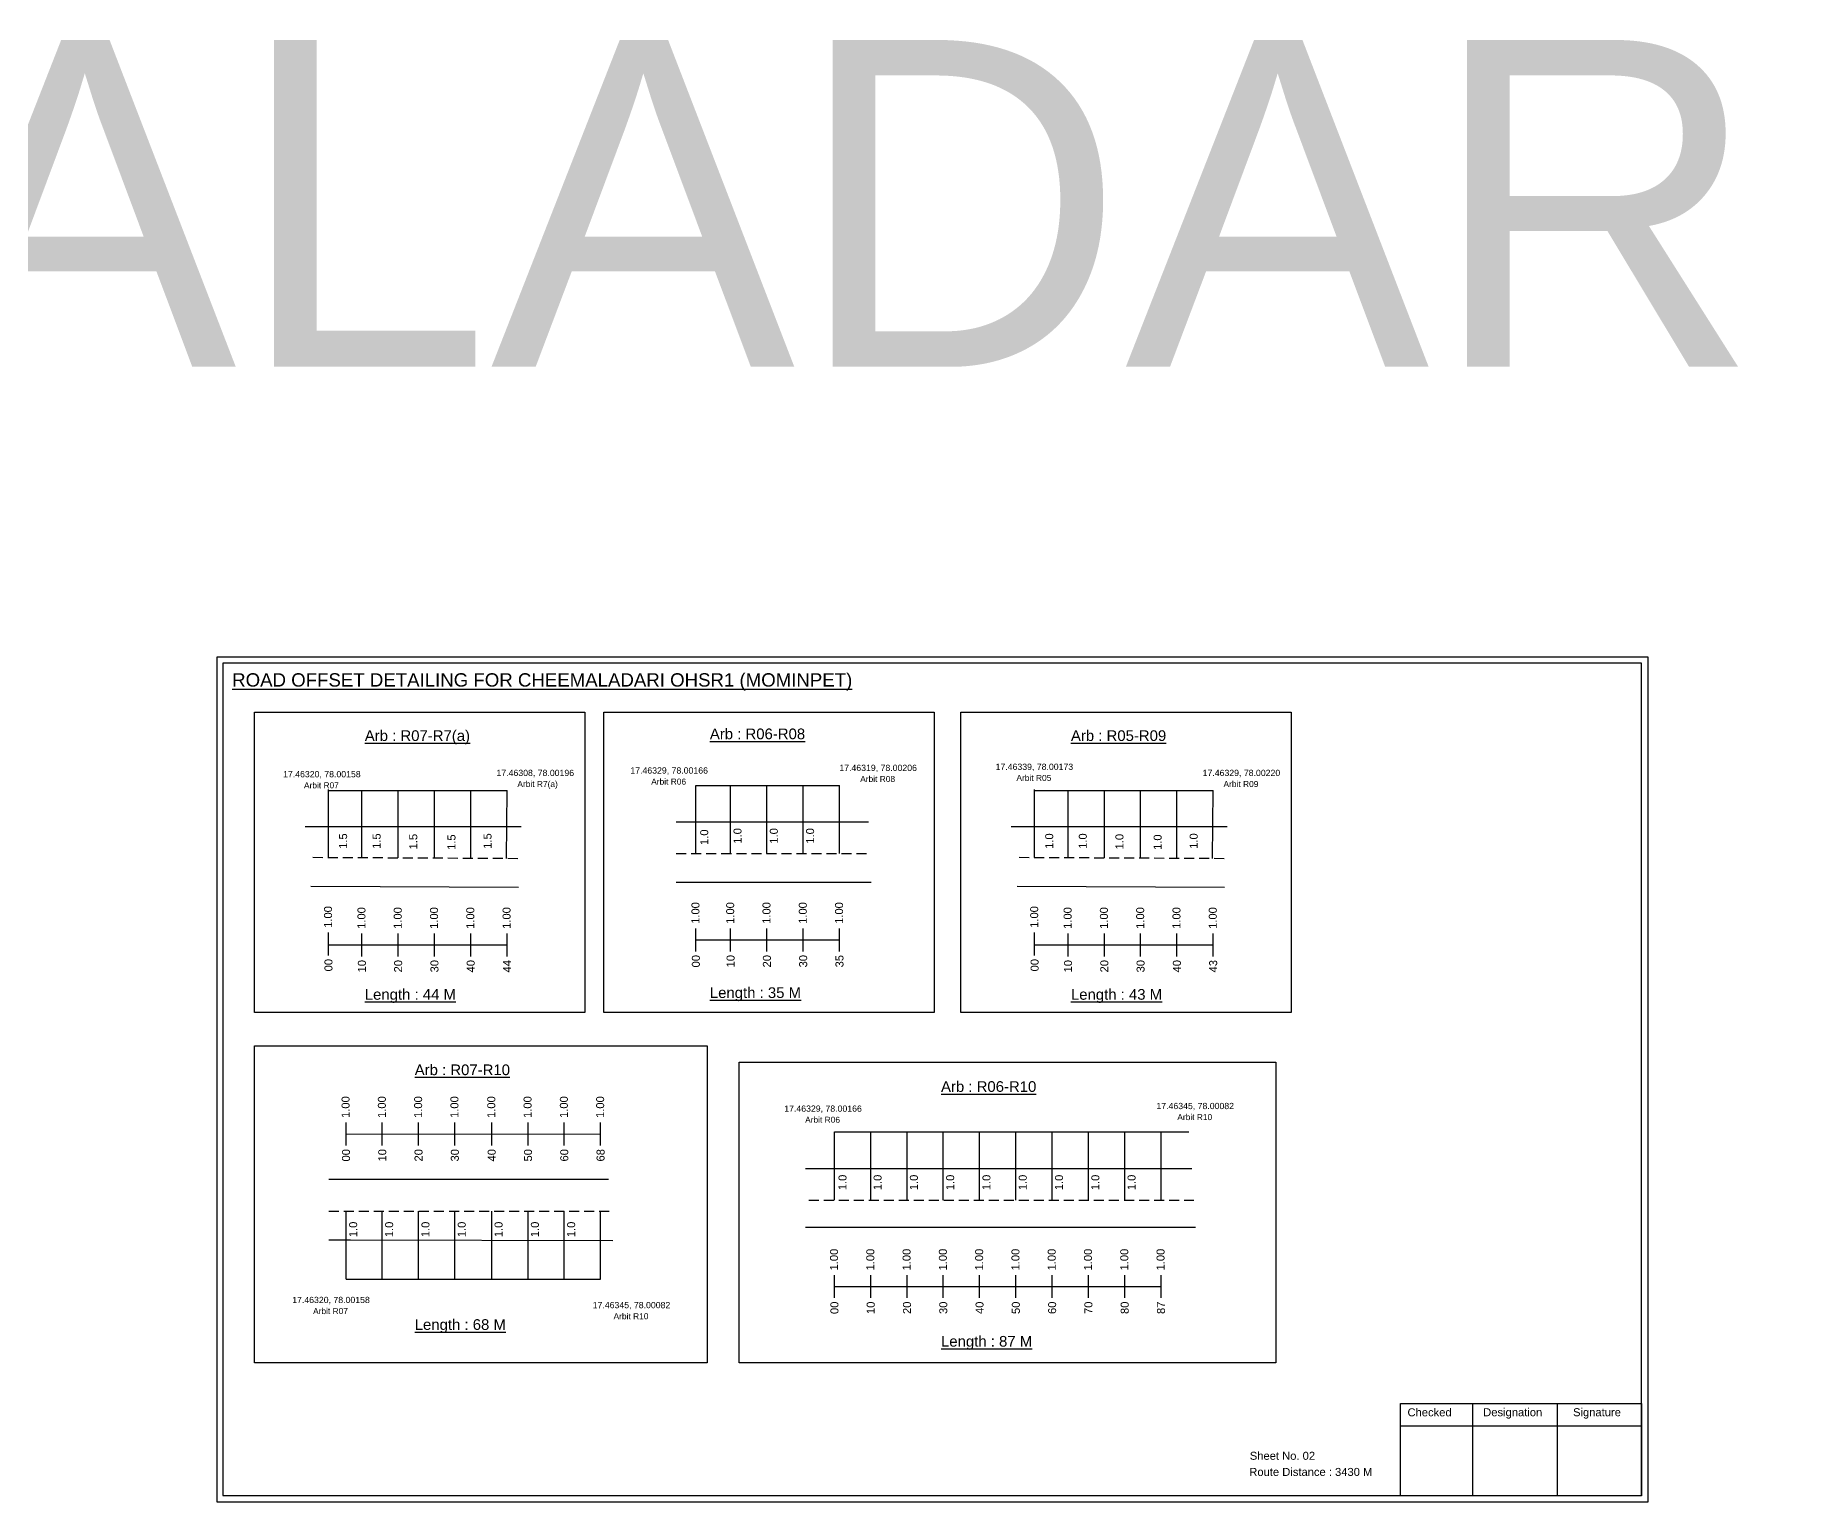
# Model space of a CAD drawing. Header units: inches. Extents: x 183 to 7161, y 301 to 1786.
# Drawn here: x 3780 to 4437, y 1236 to 1786 of the extents above; entities that cross this region are included whole.
import ezdxf

# ---------------------------------------------------------------- set-up
doc = ezdxf.new("R2010")
doc.units = ezdxf.units.IN
doc.header["$MEASUREMENT"] = 0
doc.linetypes.add('DASHED2', pattern=[0.375, 0.25, -0.125])
doc.layers.add('PDF_Geometry', color=7, linetype='Continuous')
doc.layers.add('PDF_Text', color=5, linetype='Continuous')
doc.styles.add('PDF Arial', font='arial.ttf')
doc.styles.get("Standard").update_dxf_attribs({"font": 'arial.ttf'})

msp = doc.modelspace()

# ---------------------------------------------------------------- linework, layer by layer
for p, q in [((3889.86, 1477.39), (3889.86, 1502.92)), ((3902.38, 1477.34), (3902.38, 1502.62)), ((3915.98, 1477.28), (3915.98, 1502.62)), ((3929.58, 1477.34), (3929.58, 1502.62)), ((3943.18, 1477.08), (3943.18, 1502.62)), ((3956.55, 1477.12), (3956.78, 1502.62)), ((4027.56, 1478.96), (4027.56, 1504.5)), ((4040.59, 1478.96), (4040.59, 1504.5)), ((4054.19, 1478.96), (4054.19, 1504.5)), ((4067.79, 1478.96), (4067.79, 1504.5)), ((4081.39, 1478.96), (4081.39, 1504.5)), ((4154.54, 1477.39), (4154.54, 1502.92)), ((4167.06, 1477.34), (4167.06, 1502.62)), ((4180.66, 1477.28), (4180.66, 1502.62)), ((4194.26, 1477.34), (4194.26, 1502.62)), ((4207.86, 1477.08), (4207.86, 1502.62)), ((4221.23, 1477.12), (4221.46, 1502.62)), ((3962.03, 1488.95), (3881.07, 1488.95)), ((4020.22, 1490.85), (4092.25, 1490.85)), ((4226.71, 1488.95), (4145.75, 1488.95)), ((3883.28, 1466.74), (3961.01, 1466.31)), ((4020.22, 1468.16), (4093.25, 1468.16)), ((4147.97, 1466.74), (4225.69, 1466.31)), ((4079.5, 1349.05), (4079.5, 1374.58)), ((4093.1, 1349.05), (4093.1, 1374.58)), ((4106.7, 1349.05), (4106.7, 1374.58)), ((4120.3, 1349.05), (4120.3, 1374.58)), ((4133.9, 1349.05), (4133.9, 1374.58)), ((4147.5, 1349.05), (4147.5, 1374.58)), ((4161.1, 1349.05), (4161.1, 1374.58)), ((4174.7, 1349.05), (4174.7, 1374.58)), ((4188.3, 1349.05), (4188.3, 1374.58)), ((4201.9, 1349.05), (4201.9, 1374.58)), ((4068.63, 1360.93), (4213.41, 1360.93)), ((3994.76, 1356.79), (3890.02, 1356.79)), ((3896.43, 1319.37), (3896.43, 1344.91)), ((3910.03, 1319.37), (3910.03, 1344.91)), ((3923.63, 1319.37), (3923.63, 1344.91)), ((3937.23, 1319.37), (3937.23, 1344.91)), ((3951.04, 1319.37), (3951.04, 1344.91)), ((3964.64, 1319.37), (3964.64, 1344.91)), ((3978.24, 1319.37), (3978.24, 1344.91)), ((3991.84, 1319.37), (3991.84, 1344.91)), ((4214.82, 1338.74), (4068.63, 1338.74)), ((3890.02, 1334.11), (3898.07, 1334.11)), ((3898.07, 1334.11), (3996.38, 1333.84))]:
    msp.add_line(p, q)
at = {"color": 5}
for p, q in [((3889.86, 1502.62), (3956.78, 1502.62)), ((4027.56, 1504.5), (4081.39, 1504.5)), ((4154.54, 1502.62), (4221.46, 1502.62)), ((4079.5, 1374.58), (4212.28, 1374.58)), ((3896.43, 1319.37), (3991.84, 1319.37))]:
    msp.add_line(p, q, dxfattribs=at)
at = {"linetype": 'DASHED2', "ltscale": 15}
for p, q in [((3884, 1477.53), (3962.28, 1477.12)), ((4020.22, 1478.96), (4092.75, 1478.96)), ((4148.68, 1477.53), (4226.96, 1477.12)), ((4069.9, 1349.05), (4214.26, 1349.05)), ((3890.02, 1344.91), (3995.41, 1344.91))]:
    msp.add_line(p, q, dxfattribs=at)
at = {"color": 217, "true_color": 0x93278f}
for p, q in [((3889.86, 1440.77), (3889.86, 1449.33)), ((3902.38, 1440.39), (3902.38, 1448.94)), ((3915.98, 1440.39), (3915.98, 1448.94)), ((3929.58, 1440.39), (3929.58, 1448.94)), ((3943.18, 1440.39), (3943.18, 1448.94)), ((3956.78, 1440.39), (3956.78, 1448.94)), ((4027.56, 1442.26), (4027.56, 1450.82)), ((4027.56, 1446.53), (4081.39, 1446.54)), ((4040.59, 1442.26), (4040.59, 1450.82)), ((4054.19, 1442.26), (4054.19, 1450.82)), ((4067.79, 1442.26), (4067.79, 1450.82)), ((4081.39, 1442.26), (4081.39, 1450.82)), ((4154.54, 1440.77), (4154.54, 1449.33)), ((4167.06, 1440.39), (4167.06, 1448.94)), ((4180.66, 1440.39), (4180.66, 1448.94)), ((4194.26, 1440.39), (4194.26, 1448.94)), ((4207.86, 1440.39), (4207.86, 1448.94)), ((4221.46, 1440.39), (4221.46, 1448.94)), ((3889.86, 1444.66), (3956.78, 1444.67)), ((4154.54, 1444.66), (4221.46, 1444.67)), ((3896.43, 1369.52), (3896.43, 1378.07)), ((3910.03, 1369.52), (3910.03, 1378.07)), ((3923.63, 1369.52), (3923.63, 1378.07)), ((3937.23, 1369.52), (3937.23, 1378.07)), ((3951.04, 1369.52), (3951.04, 1378.07)), ((3964.64, 1369.52), (3964.64, 1378.07)), ((3978.24, 1369.52), (3978.24, 1378.07)), ((3991.84, 1369.52), (3991.84, 1378.07)), ((3896.43, 1373.79), (3991.84, 1373.85)), ((4079.5, 1312.35), (4079.5, 1320.91)), ((4079.5, 1316.62), (4201.9, 1316.64)), ((4093.1, 1312.35), (4093.1, 1320.91)), ((4106.7, 1312.35), (4106.7, 1320.91)), ((4120.3, 1312.35), (4120.3, 1320.91)), ((4133.9, 1312.35), (4133.9, 1320.91)), ((4147.5, 1312.35), (4147.5, 1320.91)), ((4161.1, 1312.35), (4161.1, 1320.91)), ((4174.7, 1312.35), (4174.7, 1320.91)), ((4188.3, 1312.35), (4188.3, 1320.91)), ((4201.9, 1312.35), (4201.9, 1320.91))]:
    msp.add_line(p, q, dxfattribs=at)
for points in [[(3862.15, 1531.98), (3985.96, 1531.98), (3985.96, 1419.3), (3862.15, 1419.3)], [(3993.1, 1531.98), (4116.9, 1531.98), (4116.9, 1419.3), (3993.1, 1419.3)], [(4126.84, 1531.98), (4250.64, 1531.98), (4250.64, 1419.3), (4126.84, 1419.3)], [(3862.15, 1406.85), (4031.77, 1406.85), (4031.77, 1288.03), (3862.15, 1288.03)], [(4043.73, 1400.71), (4244.97, 1400.71), (4244.97, 1288.03), (4043.73, 1288.03)]]:
    msp.add_lwpolyline(points, close=True)
at = {"layer": 'PDF_Geometry'}
for points in [[(3847.97, 1552.59), (3847.97, 1235.88), (4384.44, 1235.88), (4384.44, 1552.59)], [(3850.3, 1550.27), (3850.3, 1238.3), (4382.02, 1238.3), (4382.02, 1550.27)]]:
    msp.add_lwpolyline(points, close=True, dxfattribs=at)
at = {"layer": 'PDF_Geometry', "color": 242, "true_color": 0xcc1f26}
msp.add_lwpolyline([(4382.02, 1238.21), (4291.68, 1238.21), (4291.68, 1272.82), (4382.02, 1272.82)], close=True, dxfattribs=at)
for points in [[(4318.66, 1272.82), (4318.66, 1238.21)], [(4350.39, 1272.82), (4350.39, 1238.21)], [(4291.68, 1264.45), (4382.02, 1264.45)]]:
    msp.add_lwpolyline(points, dxfattribs=at)

# ---------------------------------------------------------------- texts
for s, height, p in [('CHEEMALADARI 1', 122.5352, (3123.15, 1661.38)), ('Sheet No. 02', 3, (4235.18, 1251.68)), ('Route Distance : 3430 M', 3, (4234.99, 1245.63))]:
    msp.add_text(s, height=height).set_placement(p)
at = {"color": 242, "true_color": 0xcd2027}
for s, height, p in [('%%UROAD OFFSET DETAILING FOR CHEEMALADARI OHSR1 (MOMINPET)', 5, (3853.75, 1541.52)), ('%%UArb : R07-R7(a)', 4, (3903.46, 1521.13)), ('%%UArb : R06-R08', 4, (4032.8, 1521.79)), ('%%UArb : R05-R09', 4, (4168.14, 1521.13)), ('%%ULength : 44 M', 4, (3903.46, 1424.13)), ('%%ULength : 35 M', 4, (4032.8, 1424.79)), ('%%ULength : 43 M', 4, (4168.14, 1424.13)), ('%%UArb : R07-R10', 4, (3922.17, 1395.87)), ('%%UArb : R06-R10', 4, (4119.44, 1389.59)), ('%%ULength : 68 M', 4, (3922.17, 1300.37)), ('%%ULength : 87 M', 4, (4119.44, 1294.09))]:
    msp.add_text(s, height=height, dxfattribs=at).set_placement(p)
at = {"color": 5}
for s, height, p in [('17.46319, 78.00206', 2.34, (4081.33, 1509.88)), ('17.46339, 78.00173', 2.34, (4139.89, 1510.29)), ('17.46320, 78.00158', 2.34, (3872.83, 1507.51)), ('Arbit R07', 2.246, (3880.65, 1503.38)), ('17.46308, 78.00196', 2.34, (3952.82, 1507.99)), ('Arbit R7(a)', 2.2464, (3960.64, 1503.86)), ('17.46329, 78.00166', 2.34, (4003, 1508.9)), ('Arbit R06', 2.246, (4010.82, 1504.77)), ('Arbit R08', 2.246, (4089.15, 1505.76)), ('Arbit R05', 2.246, (4147.71, 1506.16)), ('17.46329, 78.00220', 2.34, (4217.5, 1507.99)), ('Arbit R09', 2.246, (4225.32, 1503.86)), ('17.46329, 78.00166', 2.34, (4060.68, 1382.14)), ('17.46345, 78.00082', 2.34, (4200.18, 1383.13)), ('Arbit R10', 2.246, (4208, 1379.01)), ('Arbit R06', 2.246, (4068.5, 1378.01)), ('17.46320, 78.00158', 2.34, (3876.25, 1310.42)), ('Arbit R07', 2.246, (3884.07, 1306.29)), ('17.46345, 78.00082', 2.34, (3988.88, 1308.5)), ('Arbit R10', 2.246, (3996.7, 1304.37))]:
    msp.add_text(s, height=height, dxfattribs=at).set_placement(p)
for s, p in [('1.5', (3896.82, 1480.67)), ('1.5', (3909.39, 1480.67)), ('1.5', (3923.13, 1480.48)), ('1.5', (3937.45, 1480.28)), ('1.5', (3950.96, 1480.7)), ('1.0', (4032.19, 1482.14)), ('1.0', (4044.66, 1482.64)), ('1.0', (4058.26, 1482.64)), ('1.0', (4071.86, 1482.64)), ('1.0', (4161.5, 1480.67)), ('1.0', (4174.08, 1480.67)), ('1.0', (4187.81, 1480.48)), ('1.0', (4202.13, 1480.28)), ('1.0', (4215.64, 1480.7)), ('1.0', (4084.01, 1352.72)), ('1.0', (4097.17, 1352.72)), ('1.0', (4110.77, 1352.72)), ('1.0', (4124.37, 1352.72)), ('1.0', (4137.97, 1352.72)), ('1.0', (4151.57, 1352.72)), ('1.0', (4165.17, 1352.72)), ('1.0', (4178.77, 1352.72)), ('1.0', (4192.37, 1352.72)), ('1.0', (3900.6, 1335.11)), ('1.0', (3914.09, 1335.11)), ('1.0', (3927.69, 1335.11)), ('1.0', (3941.29, 1335.11)), ('1.0', (3955.11, 1335.11)), ('1.0', (3968.71, 1335.11)), ('1.0', (3982.31, 1335.11))]:
    msp.add_text(s, height=3, rotation=90).set_placement(p)
at = {"color": 217, "true_color": 0x93278f}
for s, p in [('1.00', (4028.89, 1452.56)), ('1.00', (4041.92, 1452.56)), ('1.00', (4055.52, 1452.56)), ('1.00', (4069.12, 1452.56)), ('1.00', (4082.72, 1452.56)), ('1.00', (3891.18, 1451.07)), ('1.00', (3903.7, 1450.68)), ('1.00', (3917.3, 1450.68)), ('1.00', (3930.9, 1450.68)), ('1.00', (3944.5, 1450.68)), ('1.00', (3958.1, 1450.68)), ('1.00', (4155.87, 1451.07)), ('1.00', (4168.39, 1450.68)), ('1.00', (4181.99, 1450.68)), ('1.00', (4195.59, 1450.68)), ('1.00', (4209.19, 1450.68)), ('1.00', (4222.79, 1450.68)), ('00', (4029.04, 1436.24)), ('10', (4042.07, 1436.24)), ('20', (4055.67, 1436.24)), ('30', (4069.27, 1436.24)), ('35', (4082.87, 1436.24)), ('00', (3891.33, 1434.75)), ('10', (3903.86, 1434.36)), ('20', (3917.46, 1434.36)), ('30', (3931.06, 1434.36)), ('40', (3944.66, 1434.36)), ('44', (3958.26, 1434.36)), ('00', (4156.02, 1434.75)), ('10', (4168.54, 1434.36)), ('20', (4182.14, 1434.36)), ('30', (4195.74, 1434.36)), ('40', (4209.34, 1434.36)), ('43', (4222.94, 1434.36)), ('1.00', (3897.75, 1379.81)), ('1.00', (3911.35, 1379.81)), ('1.00', (3924.95, 1379.81)), ('1.00', (3938.55, 1379.81)), ('1.00', (3952.37, 1379.81)), ('1.00', (3965.97, 1379.81)), ('1.00', (3979.57, 1379.81)), ('1.00', (3993.17, 1379.81)), ('00', (3897.9, 1363.49)), ('10', (3911.5, 1363.49)), ('20', (3925.1, 1363.49)), ('30', (3938.7, 1363.49)), ('40', (3952.52, 1363.49)), ('50', (3966.12, 1363.49)), ('60', (3979.72, 1363.49)), ('68', (3993.32, 1363.49)), ('1.00', (4080.83, 1322.64)), ('1.00', (4094.43, 1322.64)), ('1.00', (4108.03, 1322.64)), ('1.00', (4121.63, 1322.64)), ('1.00', (4135.23, 1322.64)), ('1.00', (4148.83, 1322.64)), ('1.00', (4162.43, 1322.64)), ('1.00', (4176.03, 1322.64)), ('1.00', (4189.63, 1322.64)), ('1.00', (4203.23, 1322.64)), ('00', (4080.98, 1306.32)), ('10', (4094.58, 1306.32)), ('20', (4108.18, 1306.32)), ('30', (4121.78, 1306.32)), ('40', (4135.38, 1306.32)), ('50', (4148.98, 1306.32)), ('60', (4162.58, 1306.32)), ('70', (4176.18, 1306.32)), ('80', (4189.78, 1306.32)), ('87', (4203.38, 1306.32))]:
    msp.add_text(s, height=3, rotation=90, dxfattribs=at).set_placement(p)
at = {"layer": 'PDF_Text', "color": 7, "attachment_point": 7, "style": 'PDF Arial'}
for s, insert, char_height in [('Checked', (4294.29, 1267.93), 3.001), ('Designation', (4322.66, 1267.1), 3.0006), ('Signature', (4356.34, 1267.1), 3.001)]:
    msp.add_mtext(s, dxfattribs=dict(at, insert=insert, char_height=char_height))

doc.saveas('drawing.dxf')
